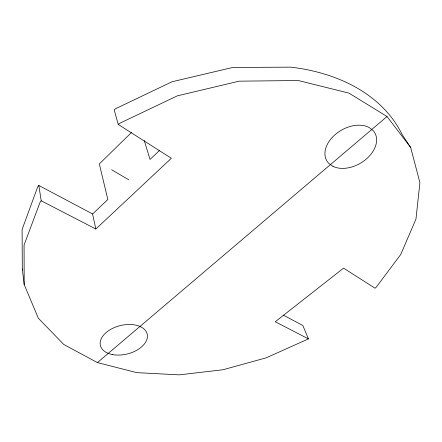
<?xml version="1.0" encoding="UTF-8"?>
<svg xmlns="http://www.w3.org/2000/svg" width="442" height="442" viewBox="0 0 442 442"><rect width="100%" height="100%" fill="white"/><g stroke="black" fill="none" stroke-linecap="round" stroke-linejoin="round"><path stroke-width="0.66" d="M308.428 338.892L275.255 321.748L343.594 268.139L375.087 288.228L376.219 287.206L400.723 254.515L415.966 219.083L419.9 182.623L410.668 147.462L402.054 134.418A202.248 138.578 -20.2 0 0 290.825 67.14L232.652 67.477L172.043 81.753L115.616 108.693L114.174 109.837L118.252 124.434L171.33 158.28L95.842 229.017L92.593 213.972L38.813 185.447L37.653 186.972L22.1 229.514L22.293 269.023L24.183 284.554L38.327 318.207L63.72 344.434L97.428 362.595L136.733 372.634L179.264 374.86L223.011 369.744L266.195 357.827L308.428 338.892L302.842 325.489L283.333 315.14M38.813 185.447L41.222 200.79L40.034 202.331L24.072 245.034L24.183 284.554M131.583 132.396L99.34 163.916L107.842 199.497L92.593 213.972M159.512 150.462L150.053 159.44L144.225 140.462M97.428 362.595L387.026 116.517L410.668 147.462M118.252 124.434L119.716 123.29L177.325 95.853L239.128 81.168L298.322 80.527L348.965 93.118L387.026 116.517M41.222 200.79L95.842 229.017M111.655 169.761L128.721 179.772M22.293 269.023L22.708 270.029M332.964 166.369L328.76 163.38A27.78 19.072 -30.2 0 1 334.854 134.86A27.78 19.072 -30.2 0 1 369.269 127.567L373.357 130.826A27.78 19.072 -30.2 0 1 366.617 158.772A27.78 19.072 -30.2 0 1 332.964 166.369M112.611 354.589A24.089 14.608 -13.8 0 0 147.44 335.716A24.089 14.608 -13.8 0 0 111.351 329.019A24.089 14.608 -13.8 0 0 112.611 354.589"/></g></svg>
